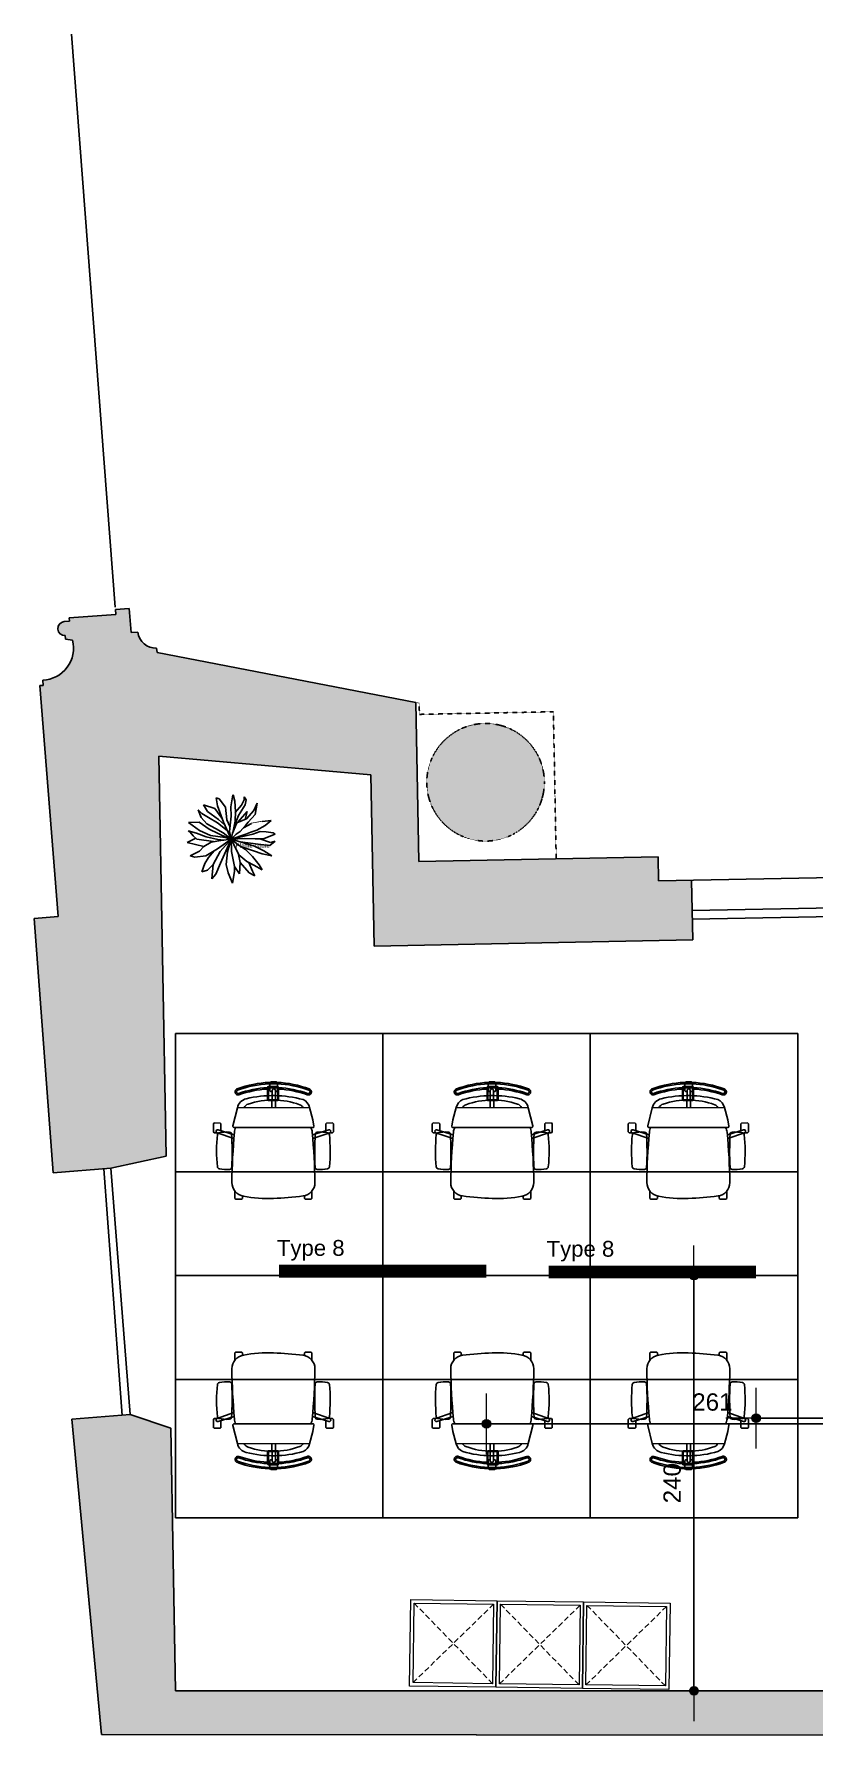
# Model space of a CAD drawing. Header units: inches. Extents: x 2159 to 6977, y 624 to 2731.
# Drawn here: x 2464 to 2916, y 624 to 1608 of the extents above; entities that cross this region are included whole.
import ezdxf
from ezdxf.enums import TextEntityAlignment as Align

# ---------------------------------------------------------------- set-up
doc = ezdxf.new("R2010")
doc.units = ezdxf.units.IN
doc.header["$MEASUREMENT"] = 0
doc.set_wipeout_variables(frame=1)
for name, pattern in [('ACAD_ISO02W100', [15, 12, -3]), ('ACAD_ISO03W100', [30, 12, -18]), ('CACHE2', [4.7625, 3.175, -1.5875])]:
    doc.linetypes.add(name, pattern=pattern)
for name, color, linetype in [('DESSIN entresol 1', 7, 'Continuous'), ('M-COTATION LUMINAIRES', 1, 'Continuous'), ('Mur entresol 1', 7, 'Continuous')]:
    doc.layers.add(name, color=color, linetype=linetype)
for name, color, linetype, true_color in [('M-LUMINAIRES', 7, 'Continuous', 0x000024), ('M-MOBILIER BUREAU', 7, 'Continuous', 0x141467), ("M-SYSTEME D'ACCES", 7, 'Continuous', 0xbbff78), ('M-VEGETATION', 7, 'Continuous', 0x50a250), ('MC-VEGETATION', 7, 'Continuous', 0x50a250)]:
    doc.layers.add(name, color=color, linetype=linetype, true_color=true_color)
doc.layers.add('M-MOBILIER AUTRE', color=7, linetype='Continuous', lineweight=0, true_color=0x214aff)
doc.styles.add('ARIAL', font='arial.ttf')
doc.styles.add('MC_2013_Libre_15', font='', dxfattribs={"height": 15})
doc.styles.add('MC_Libre_09', font='', dxfattribs={"height": 9})
doc.styles.get("Standard").update_dxf_attribs({"font": 'arial.ttf'})
doc.styles.get('MC_2013_Libre_15').set_extended_font_data('Gotham Book')
doc.styles.get('MC_Libre_09').set_extended_font_data('Gotham Book')
doc.dimstyles.new('MC_1-50', dxfattribs={"dimscale": 50, "dimtxt": 0.2, "dimasz": 0.02, "dimexe": 0, "dimexo": 0, "dimgap": 0.15, "dimtad": 1, "dimdec": 0, "dimzin": 0, "dimdsep": 46, "dimtxsty": 'ARIAL', "dimblk": 'MC_LIGNE_ACCROCHE DE COTE', "dimblk1": 'MC_LIGNE_ACCROCHE DE COTE', "dimblk2": 'MC_LIGNE_ACCROCHE DE COTE', "dimcen": -3, "dimdle": 1.25, "dimse1": 1, "dimse2": 1, "dimclrd": 256, "dimclre": 7, "dimclrt": 256, "dimadec": 0, "dimazin": 0, "dimtfac": 0.75, "dimtdec": 0, "dimtix": 1, "dimtmove": 2, "dimatfit": 2, "dimldrblk": 'DOT', "dimfxl": 1, "dimtvp": 1.5, "dimtolj": 1, "dimtzin": 0, "dimlwd": -1, "dimarcsym": 0})

# ---------------------------------------------------------------- blocks, each defined once
blk = doc.blocks.new('Bureau 120x60cm')
at = {"color": 7, "linetype": 'ACAD_ISO02W100', "true_color": 0xf3f3f3}
for p, q in [((-15.3435, 27.3143, 0.4745), (-16.1435, 27.3143, 0.4745)), ((-16.1435, 27.3143, 0.4745), (-16.1435, 26.1143, 0.4745)), ((-16.1435, 26.1143, 0.4745), (-15.3435, 26.1143, 0.4745))]:
    blk.add_line(p, q, dxfattribs=at)
at = {"color": 0}
for p, q in [((-15.3435, 26.1143, 0.4745), (-15.3435, 27.3143, 0.4745)), ((-15.3435, 27.3143, 0.4745), (-14.7435, 27.3143, 0.4745)), ((-14.7435, 27.3143, 0.4745), (-14.7435, 26.1143, 0.4745)), ((-14.7435, 26.1143, 0.4745), (-15.3435, 26.1143, 0.4745))]:
    blk.add_line(p, q, dxfattribs=at)
for p, q in [((-15.8285, 26.7813, 0.0562), (-15.8324, 26.7813, 0.0562)), ((-15.7609, 26.7813, 0.0562), (-15.8285, 26.7813, 0.0562)), ((-15.8374, 26.7763, 0.0562), (-15.8295, 26.7763, 0.0562)), ((-15.8374, 26.7223, 0.0562), (-15.8374, 26.7763, 0.0562)), ((-15.8295, 26.7223, 0.0562), (-15.8374, 26.7223, 0.0562)), ((-15.8324, 26.7173, 0.0562), (-15.8285, 26.7173, 0.0562)), ((-15.8295, 26.7223, 0.0562), (-15.8295, 26.7763, 0.0562)), ((-15.8295, 26.7763, 0.0562), (-15.7599, 26.7763, 0.0562)), ((-15.7599, 26.7223, 0.0562), (-15.8295, 26.7223, 0.0562)), ((-15.8285, 26.7173, 0.0562), (-15.7609, 26.7173, 0.0562)), ((-15.7147, 26.7347, 0.0562), (-15.8143, 26.7359, 0.0562)), ((-15.7147, 26.7563, 0.0562), (-15.8137, 26.7544, 0.0562)), ((-15.7599, 26.7763, 0.0562), (-15.7599, 26.7223, 0.0562)), ((-15.7599, 26.7763, 0.0562), (-15.7559, 26.7763, 0.0562)), ((-15.7559, 26.7223, 0.0562), (-15.7599, 26.7223, 0.0562)), ((-15.7559, 26.7223, 0.0562), (-15.7559, 26.7763, 0.0562))]:
    blk.add_line(p, q)
at = {"extrusion": (-3.0876e-09, -2.36034e-09, 1), "elevation": 0.0562}
for points in [[(-15.5821, 27.0512), (-15.6215, 27.0512), (-15.6259, 27.0548), (-15.6262, 27.0897), (-15.6215, 27.0945), (-15.5748, 27.0945), (-15.57, 27.0897), (-15.57, 27.0751)], [(-15.2327, 26.9695), (-15.1901, 26.9695), (-15.1853, 26.9648), (-15.1853, 26.931), (-15.1901, 26.9262), (-15.2044, 26.9262)], [(-15.8076, 26.7357), (-15.8076, 26.7286), (-15.8124, 26.7238), (-15.859, 26.7238), (-15.8638, 26.7286), (-15.8638, 26.7624), (-15.859, 26.7671), (-15.8124, 26.7671), (-15.8076, 26.7624), (-15.8076, 26.7546)], [(-15.2319, 26.5249), (-15.1901, 26.5249), (-15.1853, 26.5296), (-15.1853, 26.5634), (-15.1901, 26.5682), (-15.2052, 26.5682)], [(-15.5821, 26.4432), (-15.6215, 26.4432), (-15.6259, 26.4396), (-15.6262, 26.4047), (-15.6215, 26.3998), (-15.5748, 26.3998), (-15.57, 26.4047), (-15.57, 26.4193)]]:
    blk.add_lwpolyline(points, dxfattribs=at)
for points in [[(-15.5582, 26.9737), (-15.5868, 27.067, -0.982332), (-15.5689, 27.0729), (-15.5356, 26.9757)], [(-15.6008, 26.5315, 0.086951), (-15.5723, 26.5224, 0.020643), (-15.2819, 26.5073, 0.381486), (-15.2039, 26.5754, 0.021381), (-15.1899, 26.7474, 0.05708), (-15.203, 26.9204, 0.351969), (-15.2819, 26.9875, 0.020732), (-15.5723, 26.9724, 0.070243), (-15.6007, 26.9657, 5.382448)], [(-15.7151, 26.5383, -0.248671), (-15.7609, 26.576, -0.127853), (-15.766, 26.9044, -0.282333), (-15.7143, 26.9558, -0.116263)], [(-15.7143, 26.9182, 0.184533), (-15.7356, 26.8923, 0.168144), (-15.7318, 26.5946, 0.20387), (-15.7151, 26.5766, 1.542689)], [(-15.5582, 26.5211), (-15.5868, 26.4274, 0.982332), (-15.5689, 26.4215), (-15.5356, 26.5192)]]:
    blk.add_lwpolyline(points, format="xyb", dxfattribs=at)
for points in [[(-15.5688, 27.0635, 0.081724), (-15.5739, 27.0013, 0.298406), (-15.5645, 26.9893, 0.027254), (-15.3699, 26.9884, 0.392104), (-15.3575, 27.001, 0.077754), (-15.3612, 27.06, 0.283785), (-15.3723, 27.0715, 0.04999), (-15.5596, 27.071, 0.300524)], [(-15.6439, 26.5195), (-15.7151, 26.5383), (-15.7143, 26.9558), (-15.6089, 26.9816, -0.415503), (-15.6007, 26.9766), (-15.6008, 26.5168, -0.637011), (-15.6084, 26.5133)], [(-15.5688, 26.4311, -0.081724), (-15.5739, 26.4932, -0.298406), (-15.5645, 26.5052, -0.027254), (-15.3699, 26.5061, -0.392104), (-15.3575, 26.4935, -0.077754), (-15.3612, 26.4346, -0.283785), (-15.3723, 26.4231, -0.04999), (-15.5596, 26.4235, -0.300524)]]:
    blk.add_lwpolyline(points, format="xyb", close=True, dxfattribs=at)
for centre, radius, start, end in [((-15.8324, 26.7763, 0.0562), 0.005, 90, 180), ((-15.7609, 26.7763, 0.0562), 0.005, 0, 90), ((-15.8324, 26.7223, 0.0562), 0.005, 180, 270), ((-15.8142, 26.7451, 0.0562), 0.00929, 86.88434, 269.02485), ((-15.7609, 26.7223, 0.0562), 0.005, 270, 0)]:
    blk.add_arc(centre, radius, start, end)
at = {"extrusion": (-3.0876e-09, -2.36034e-09, 1)}
for centre, major_axis, ratio, start_param, end_param in [((-15.806, 26.9509, 0.0562), (0, 0.00992), 0.993908, 4.482777, 6.283185), ((-15.7609, 26.7763, 0.0562), (0, -0.005), 0.192955, 1.570796, 3.141593), ((-15.7609, 26.7223, 0.0562), (0, -0.005), 0.192955, 0, 1.570796), ((-15.8056, 26.545, 0.0562), (0, -0.00991), 0.993908, 0, 1.916946)]:
    blk.add_ellipse(centre, major_axis=major_axis, ratio=ratio, start_param=start_param, end_param=end_param, dxfattribs=at)
for points, knots in [([(-15.8227, 26.5401, 0.0562), (-15.8451, 26.599, 0.0562), (-15.8581, 26.6624, 0.0562), (-15.863, 26.7873, 0.0562), (-15.8555, 26.8503, 0.0562), (-15.8339, 26.9259, 0.0562), (-15.8286, 26.9417, 0.0562), (-15.8227, 26.9573, 0.0562)], [0, 0, 0, 0, 0.1891905, 0.1891905, 0.3749651, 0.3749651, 0.4250547, 0.4250547, 0.4250547, 0.4250547]), ([(-15.8152, 26.9545, 0.0562), (-15.8373, 26.8964, 0.0562), (-15.8501, 26.8339, 0.0562), (-15.855, 26.7107, 0.0562), (-15.8476, 26.6485, 0.0562), (-15.8263, 26.5739, 0.0562), (-15.821, 26.5581, 0.0562), (-15.8151, 26.5426, 0.0562)], [0, 0, 0, 0, 0.186586, 0.186586, 0.3697995, 0.3697995, 0.4196416, 0.4196416, 0.4196416, 0.4196416]), ([(-15.8227, 26.9573, 0.0562), (-15.822, 26.9592, 0.0562), (-15.821, 26.9609, 0.0562), (-15.8185, 26.9638, 0.0562), (-15.8171, 26.9651, 0.0562), (-15.8139, 26.9671, 0.0562), (-15.8121, 26.9679, 0.0562), (-15.8084, 26.9688, 0.0562), (-15.8064, 26.969, 0.0562), (-15.8027, 26.9686, 0.0562), (-15.8008, 26.9682, 0.0562), (-15.7973, 26.9667, 0.0562), (-15.7957, 26.9657, 0.0562), (-15.7928, 26.9632, 0.0562), (-15.7916, 26.9617, 0.0562), (-15.7897, 26.9584, 0.0562), (-15.789, 26.9566, 0.0562), (-15.7882, 26.9528, 0.0562), (-15.7881, 26.9509, 0.0562), (-15.7884, 26.9481, 0.0562), (-15.7885, 26.9472, 0.0562), (-15.7888, 26.9463, 0.0562)], [0, 0, 0, 0, 0.00581834, 0.00581834, 0.0115265, 0.0115265, 0.01723291, 0.01723291, 0.02293404, 0.02293404, 0.02863253, 0.02863253, 0.03433199, 0.03433199, 0.0400356, 0.0400356, 0.04574483, 0.04574483, 0.05145892, 0.05145892, 0.05415272, 0.05415272, 0.05415272, 0.05415272]), ([(-15.8152, 26.9545, 0.0562), (-15.8152, 26.9545, 0.0562), (-15.8153, 26.9546, 0.0562), (-15.8156, 26.9547, 0.0562), (-15.8158, 26.9548, 0.0562), (-15.8165, 26.9551, 0.0562), (-15.8169, 26.9553, 0.0562), (-15.8178, 26.9556, 0.0562), (-15.8182, 26.9558, 0.0562), (-15.8192, 26.9562, 0.0562), (-15.8197, 26.9564, 0.0562), (-15.8206, 26.9567, 0.0562), (-15.821, 26.9569, 0.0562), (-15.8218, 26.9571, 0.0562), (-15.8221, 26.9572, 0.0562), (-15.8225, 26.9573, 0.0562), (-15.8226, 26.9574, 0.0562), (-15.8227, 26.9573, 0.0562), (-15.8227, 26.9573, 0.0562), (-15.8227, 26.9573, 0.0562)], [25.279064, 25.279064, 25.279064, 25.279064, 26.768348, 26.768348, 28.325859, 28.325859, 29.883994, 29.883994, 31.441792, 31.441792, 32.999677, 32.999677, 34.558406, 34.558406, 36.117352, 36.117352, 37.67499, 37.67499, 37.885463, 37.885463, 37.885463, 37.885463]), ([(-15.7964, 26.9487, 0.0562), (-15.7962, 26.9497, 0.0562), (-15.7961, 26.9508, 0.0562), (-15.7963, 26.9529, 0.0562), (-15.7966, 26.954, 0.0562), (-15.7974, 26.9559, 0.0562), (-15.798, 26.9568, 0.0562), (-15.7994, 26.9584, 0.0562), (-15.8002, 26.959, 0.0562), (-15.802, 26.9601, 0.0562), (-15.803, 26.9605, 0.0562), (-15.8047, 26.9608, 0.0562), (-15.8053, 26.9609, 0.0562), (-15.8071, 26.9609, 0.0562), (-15.8081, 26.9607, 0.0562), (-15.8101, 26.96, 0.0562), (-15.8111, 26.9595, 0.0562), (-15.8128, 26.9582, 0.0562), (-15.8135, 26.9574, 0.0562), (-15.8145, 26.9559, 0.0562), (-15.8149, 26.9552, 0.0562), (-15.8152, 26.9545, 0.0562)], [0, 0, 0, 0, 0.00321285, 0.00321285, 0.00636128, 0.00636128, 0.0095137, 0.0095137, 0.01267321, 0.01267321, 0.01584275, 0.01584275, 0.01782239, 0.01782239, 0.0210395, 0.0210395, 0.02422009, 0.02422009, 0.02739541, 0.02739541, 0.02974606, 0.02974606, 0.02974606, 0.02974606]), ([(-15.7964, 26.9487, 0.0562), (-15.7964, 26.9487, 0.0562), (-15.7963, 26.9487, 0.0562), (-15.7962, 26.9486, 0.0562), (-15.7961, 26.9486, 0.0562), (-15.7959, 26.9486, 0.0562), (-15.7957, 26.9485, 0.0562), (-15.7953, 26.9484, 0.0562), (-15.7946, 26.9482, 0.0562), (-15.7941, 26.9481, 0.0562), (-15.7932, 26.9478, 0.0562), (-15.7927, 26.9477, 0.0562), (-15.7922, 26.9475, 0.0562), (-15.7922, 26.9475, 0.0562), (-15.7921, 26.9475, 0.0562)], [23.620506, 23.620506, 23.620506, 23.620506, 24.344107, 24.344107, 25.225285, 25.225285, 25.225285, 26.786112, 26.786112, 28.351302, 28.351302, 29.91779, 29.91779, 29.92515, 29.92515, 29.92515, 29.92515]), ([(-15.7964, 26.9487, 0.0562), (-15.7964, 26.9487, 0.0562), (-15.7964, 26.9487, 0.0562), (-15.7964, 26.9487, 0.0562), (-15.7964, 26.9487, 0.0562), (-15.7964, 26.9487, 0.0562)], [48.4302614, 48.4302614, 48.4302614, 48.4302614, 48.6864191, 48.6864191, 48.8457908, 48.8457908, 48.8457908, 48.8457908]), ([(-15.7921, 26.9475, 0.0562), (-15.7917, 26.9473, 0.0562), (-15.7912, 26.9472, 0.0562), (-15.7903, 26.9469, 0.0562), (-15.7899, 26.9468, 0.0562), (-15.7893, 26.9466, 0.0562), (-15.7891, 26.9465, 0.0562), (-15.7888, 26.9464, 0.0562), (-15.7888, 26.9463, 0.0562), (-15.7888, 26.9463, 0.0562)], [29.92515, 29.92515, 29.92515, 29.92515, 31.483322, 31.483322, 33.047716, 33.047716, 34.610721, 34.610721, 35.815195, 35.815195, 35.815195, 35.815195]), ([(-15.8285, 26.7813, 0.0562), (-15.8285, 26.7813, 0.0562), (-15.8285, 26.7813, 0.0562), (-15.8285, 26.7813, 0.0562), (-15.8285, 26.7813, 0.0562), (-15.8294, 26.7752, 0.0562)], [-0.01031285, -0.01031285, -0.01031285, -0.01031285, 0, 0, 0.01031285, 0.01031285, 0.01031285, 0.01031285]), ([(-15.8295, 26.7223, 0.0562), (-15.8295, 26.7217, 0.0562), (-15.8294, 26.721, 0.0562), (-15.8293, 26.7198, 0.0562), (-15.8293, 26.7193, 0.0562), (-15.8291, 26.7183, 0.0562), (-15.829, 26.718, 0.0562), (-15.8288, 26.7176, 0.0562), (-15.8288, 26.7175, 0.0562), (-15.8286, 26.7174, 0.0562), (-15.8286, 26.7173, 0.0562), (-15.8285, 26.7173, 0.0562), (-15.8285, 26.7173, 0.0562), (-15.8285, 26.7173, 0.0562)], [7.866681, 7.866681, 7.866681, 7.866681, 9.819099, 9.819099, 11.771895, 11.771895, 13.725549, 13.725549, 14.729493, 14.729493, 15.733363, 15.733363, 15.743676, 15.743676, 15.743676, 15.743676]), ([(-15.7888, 26.5511, 0.0562), (-15.7882, 26.5493, 0.0562), (-15.7878, 26.5473, 0.0562), (-15.7877, 26.5435, 0.0562), (-15.788, 26.5415, 0.0562), (-15.7891, 26.5379, 0.0562), (-15.79, 26.5362, 0.0562), (-15.7922, 26.5331, 0.0562), (-15.7936, 26.5317, 0.0562), (-15.7966, 26.5294, 0.0562), (-15.7984, 26.5285, 0.0562), (-15.802, 26.5274, 0.0562), (-15.8039, 26.5271, 0.0562), (-15.8077, 26.5271, 0.0562), (-15.8096, 26.5275, 0.0562), (-15.8132, 26.5287, 0.0562), (-15.8149, 26.5296, 0.0562), (-15.8179, 26.5319, 0.0562), (-15.8192, 26.5333, 0.0562), (-15.8214, 26.5365, 0.0562), (-15.8222, 26.5382, 0.0562), (-15.8227, 26.5401, 0.0562)], [0, 0, 0, 0, 0.00581525, 0.00581525, 0.01152328, 0.01152328, 0.01723549, 0.01723549, 0.02294442, 0.02294442, 0.02864804, 0.02864804, 0.03434624, 0.03434624, 0.04004111, 0.04004111, 0.04573612, 0.04573612, 0.0514347, 0.0514347, 0.05717597, 0.05717597, 0.05717597, 0.05717597]), ([(-15.8185, 26.5413, 0.0562), (-15.8186, 26.5413, 0.0562), (-15.8187, 26.5413, 0.0562), (-15.8192, 26.5411, 0.0562), (-15.8197, 26.5409, 0.0562), (-15.8207, 26.5406, 0.0562), (-15.8211, 26.5405, 0.0562), (-15.8218, 26.5403, 0.0562), (-15.8221, 26.5402, 0.0562), (-15.8226, 26.5401, 0.0562), (-15.8227, 26.5401, 0.0562), (-15.8227, 26.5401, 0.0562), (-15.8227, 26.5401, 0.0562), (-15.8227, 26.5401, 0.0562)], [31.187374, 31.187374, 31.187374, 31.187374, 31.462551, 31.462551, 33.025693, 33.025693, 34.593569, 34.593569, 36.159542, 36.159542, 37.722617, 37.722617, 37.907499, 37.907499, 37.907499, 37.907499]), ([(-15.8151, 26.5426, 0.0562), (-15.8151, 26.5426, 0.0562), (-15.8152, 26.5425, 0.0562), (-15.8155, 26.5424, 0.0562), (-15.8158, 26.5423, 0.0562), (-15.8165, 26.542, 0.0562), (-15.8169, 26.5419, 0.0562), (-15.8177, 26.5416, 0.0562), (-15.8181, 26.5415, 0.0562), (-15.8185, 26.5413, 0.0562)], [25.293642, 25.293642, 25.293642, 25.293642, 26.780141, 26.780141, 28.337832, 28.337832, 29.897859, 29.897859, 31.187374, 31.187374, 31.187374, 31.187374]), ([(-15.8151, 26.5426, 0.0562), (-15.8148, 26.5415, 0.0562), (-15.8144, 26.5405, 0.0562), (-15.8133, 26.5388, 0.0562), (-15.8126, 26.538, 0.0562), (-15.8109, 26.5366, 0.0562), (-15.81, 26.5361, 0.0562), (-15.808, 26.5354, 0.0562), (-15.807, 26.5352, 0.0562), (-15.8058, 26.5351, 0.0562), (-15.8057, 26.5351, 0.0562), (-15.8052, 26.5351, 0.0562), (-15.8049, 26.5351, 0.0562), (-15.8034, 26.5353, 0.0562), (-15.8024, 26.5356, 0.0562), (-15.8005, 26.5365, 0.0562), (-15.7996, 26.5371, 0.0562), (-15.7981, 26.5386, 0.0562), (-15.7974, 26.5394, 0.0562), (-15.7964, 26.5413, 0.0562), (-15.7961, 26.5423, 0.0562), (-15.7957, 26.5444, 0.0562), (-15.7957, 26.5454, 0.0562), (-15.796, 26.5471, 0.0562), (-15.7961, 26.5478, 0.0562), (-15.7964, 26.5484, 0.0562)], [0, 0, 0, 0, 0.00321068, 0.00321068, 0.00636009, 0.00636009, 0.00952099, 0.00952099, 0.01269186, 0.01269186, 0.01305819, 0.01305819, 0.01415867, 0.01415867, 0.01738754, 0.01738754, 0.02056235, 0.02056235, 0.02373073, 0.02373073, 0.02688881, 0.02688881, 0.03003872, 0.03003872, 0.03201466, 0.03201466, 0.03201466, 0.03201466]), ([(-15.7963, 26.5484, 0.0562), (-15.7963, 26.5484, 0.0562), (-15.7963, 26.5484, 0.0562), (-15.7963, 26.5484, 0.0562), (-15.7962, 26.5484, 0.0562), (-15.796, 26.5485, 0.0562), (-15.7955, 26.5486, 0.0562), (-15.7951, 26.5487, 0.0562), (-15.7943, 26.549, 0.0562), (-15.7938, 26.5491, 0.0562), (-15.7931, 26.5494, 0.0562), (-15.7929, 26.5495, 0.0562), (-15.7924, 26.5497, 0.0562), (-15.7921, 26.5497, 0.0562), (-15.7917, 26.5499, 0.0562), (-15.7914, 26.55, 0.0562), (-15.7907, 26.5503, 0.0562), (-15.7903, 26.5504, 0.0562), (-15.7896, 26.5507, 0.0562), (-15.7894, 26.5508, 0.0562), (-15.789, 26.551, 0.0562), (-15.7888, 26.5511, 0.0562), (-15.7888, 26.5511, 0.0562), (-15.7888, 26.5511, 0.0562), (-15.7888, 26.5511, 0.0562)], [24.890686, 24.890686, 24.890686, 24.890686, 25.198952, 25.198952, 25.198952, 26.764845, 26.764845, 28.33181, 28.33181, 29.899659, 29.899659, 30.698164, 30.698164, 31.448954, 31.448954, 32.250169, 32.250169, 33.784465, 33.784465, 35.31521, 35.31521, 36.840811, 36.840811, 37.073575, 37.073575, 37.073575, 37.073575])]:
    blk.add_open_spline(points, degree=3, knots=knots)
for points in [[(-15.8304, 26.7813, 0.0562), (-15.8271, 26.8382, 0.0562), (-15.8156, 26.8951, 0.0562), (-15.7964, 26.9487, 0.0562)], [(-15.7888, 26.9463, 0.0562), (-15.8077, 26.8936, 0.0562), (-15.8191, 26.8374, 0.0562), (-15.8224, 26.7813, 0.0562)], [(-15.8304, 26.7173, 0.0562), (-15.8271, 26.6605, 0.0562), (-15.8156, 26.6035, 0.0562), (-15.7964, 26.55, 0.0562)], [(-15.8225, 26.7173, 0.0562), (-15.8193, 26.6608, 0.0562), (-15.8079, 26.6043, 0.0562), (-15.7888, 26.5511, 0.0562)], [(-15.7964, 26.5484, 0.0562), (-15.7964, 26.5484, 0.0562), (-15.7963, 26.5484, 0.0562), (-15.7963, 26.5484, 0.0562)]]:
    blk.add_open_spline(points, degree=3)
blk = doc.blocks.new('Casiers 3pc')
at = {"elevation": 0}
for points in [[(1402.12, 12831.83), (1402.14, 12781.83), (1352.14, 12781.81), (1352.12, 12831.81)], [(1400.12, 12829.83), (1400.14, 12783.83), (1354.14, 12783.81), (1354.12, 12829.81)], [(1452.12, 12831.86), (1452.14, 12781.86), (1402.14, 12781.83), (1402.12, 12831.83)], [(1450.12, 12829.85), (1450.14, 12783.85), (1404.14, 12783.83), (1404.12, 12829.83)], [(1502.12, 12831.88), (1502.14, 12781.88), (1452.14, 12781.86), (1452.12, 12831.86)], [(1500.12, 12829.88), (1500.14, 12783.88), (1454.14, 12783.86), (1454.12, 12829.86)]]:
    blk.add_lwpolyline(points, close=True, dxfattribs=at)
at = {"color": 253, "linetype": 'CACHE2', "elevation": 0}
for points in [[(1354.12, 12829.81), (1400.14, 12783.83)], [(1400.12, 12829.83), (1354.14, 12783.81)], [(1404.12, 12829.83), (1450.14, 12783.85)], [(1450.12, 12829.85), (1404.14, 12783.83)], [(1454.12, 12829.86), (1500.14, 12783.88)], [(1500.12, 12829.88), (1454.14, 12783.86)]]:
    blk.add_lwpolyline(points, dxfattribs=at)
blk = doc.blocks.new('PLANTE B')
at = {"layer": 'M-VEGETATION', "linetype": 'Continuous'}
blk.add_line((92888.6, 16581.3), (92900.5, 16583.4), dxfattribs=at)
blk.add_wipeout([(92815.8, 16572.9), (92825.3, 16570.2), (92836.5, 16565.9), (92849.8, 16563), (92856.6, 16562.2), (92865.1, 16563.5), (92860.5, 16564.7), (92858.3, 16565.2), (92841.4, 16567.5), (92828.8, 16573.4), (92816.1, 16582.5), (92828.4, 16582.7), (92840, 16574.8), (92860.5, 16564.7), (92865.1, 16563.5), (92856, 16570.7), (92837.1, 16580.9), (92830.7, 16588.1), (92827.2, 16596.9), (92831.5, 16592.9), (92849.4, 16581.9), (92860.5, 16573.3), (92857.5, 16579.9), (92850.7, 16585.9), (92838.1, 16595.2), (92833.4, 16602.7), (92846.6, 16598.3), (92854.6, 16587.3), (92849.6, 16601.5), (92847.8, 16610.8), (92851.3, 16609.4), (92858.5, 16599.8), (92860, 16585.4), (92863.9, 16576.9), (92865.3, 16589.8), (92864.9, 16600.2), (92866.7, 16611.7), (92867.6, 16614.2), (92869.2, 16606.9), (92870, 16595), (92869.9, 16594), (92876.8, 16602.3), (92880.1, 16608.3), (92879.9, 16611.9), (92882.2, 16608.3), (92881, 16602.7), (92873.6, 16590.6), (92868.6, 16578.6), (92867.4, 16572.6), (92871.5, 16582.1), (92872.9, 16582.7), (92883.4, 16595.2), (92881.1, 16586.1), (92882.6, 16586.7), (92891.1, 16596.3), (92895, 16604.6), (92892.7, 16591.7), (92884.7, 16582.9), (92881.6, 16579), (92879.1, 16576.2), (92888.6, 16581.3), (92900.5, 16583.4), (92911, 16584.6), (92904, 16579), (92894.4, 16573.6), (92887.8, 16571.3), (92882, 16569.2), (92865.1, 16563.5), (92889.8, 16569), (92898.3, 16572.1), (92905.1, 16571.7), (92913.1, 16570.4), (92915.6, 16569.2), (92902, 16563.6), (92897.9, 16563.7), (92910.2, 16559.4), (92915.6, 16560.9), (92909.6, 16555.9), (92875.3, 16560.4), (92891.9, 16555.5), (92902.6, 16550), (92911.7, 16544.4), (92900.7, 16546.5), (92890.9, 16549.8), (92875.9, 16555), (92881.4, 16551.5), (92889.6, 16543.4), (92897.4, 16533.8), (92900.8, 16528.4), (92896, 16530.9), (92887.1, 16535.6), (92885.3, 16536.5), (92889.6, 16526.5), (92892.1, 16521.3), (92885.7, 16524.7), (92875.6, 16536.7), (92874.8, 16523.8), (92869, 16532.1), (92869, 16526.3), (92866.5, 16512.8), (92861.8, 16524.9), (92859.5, 16534.4), (92860.8, 16548.8), (92865.1, 16563.5), (92859.1, 16549.6), (92853.1, 16535.7), (92847.4, 16523.4), (92843.1, 16517.8), (92844.7, 16534.4), (92838.1, 16527.8), (92831.7, 16525.9), (92834.8, 16535.3), (92839.1, 16542.3), (92845.6, 16549.8), (92836.3, 16544.2), (92823.7, 16542.8), (92818.3, 16544.4), (92828.8, 16549.6), (92834, 16555), (92814.8, 16559.6), (92824.6, 16564.5), (92821.6, 16567.1), (92818.3, 16571.5)]).dxf.layer = 'M-VEGETATION'
for p, q in [((92827.2, 16596.9), (92830.7, 16588.1)), ((92831.5, 16592.9), (92827.2, 16596.9)), ((92833.4, 16602.7), (92838.1, 16595.2)), ((92846.6, 16598.3), (92833.4, 16602.7)), ((92854.6, 16587.3), (92846.6, 16598.3)), ((92847.8, 16610.8), (92849.6, 16601.5)), ((92851.3, 16609.4), (92847.8, 16610.8)), ((92849.6, 16601.5), (92856.2, 16582.7)), ((92858.5, 16599.8), (92851.3, 16609.4)), ((92860, 16585.4), (92858.5, 16599.8)), ((92864.9, 16600.2), (92866.7, 16611.7)), ((92865.3, 16589.8), (92864.9, 16600.2)), ((92866.7, 16611.7), (92867.6, 16614.2)), ((92867.6, 16614.2), (92869.2, 16606.9)), ((92869.2, 16606.9), (92870, 16595)), ((92869.9, 16594), (92876.8, 16602.3)), ((92881, 16602.7), (92873.6, 16590.6)), ((92876.8, 16602.3), (92880.1, 16608.3)), ((92879.9, 16611.9), (92882.2, 16608.3)), ((92880.1, 16608.3), (92879.9, 16611.9)), ((92882.2, 16608.3), (92881, 16602.7)), ((92882.6, 16586.7), (92891.1, 16596.3)), ((92891.1, 16596.3), (92895, 16604.6)), ((92895, 16604.6), (92892.7, 16591.7)), ((92816.1, 16582.5), (92828.4, 16582.7)), ((92828.8, 16573.4), (92816.1, 16582.5)), ((92828.4, 16582.7), (92840, 16574.8)), ((92830.7, 16588.1), (92837.1, 16580.9)), ((92839.1, 16588.1), (92831.5, 16592.9)), ((92837.1, 16580.9), (92847.2, 16575.4)), ((92838.1, 16595.2), (92850.7, 16585.9)), ((92849.4, 16581.9), (92839.1, 16588.1)), ((92860.5, 16573.3), (92849.4, 16581.9)), ((92850.7, 16585.9), (92857.5, 16579.9)), ((92856.2, 16582.7), (92865.1, 16563.5)), ((92863.9, 16576.9), (92860, 16585.4)), ((92863.4, 16572.1), (92865.3, 16589.8)), ((92866.5, 16570.2), (92871.5, 16582.1)), ((92869.6, 16583.8), (92867.4, 16572.6)), ((92873.6, 16590.6), (92868.5, 16578.4)), ((92870, 16595), (92869.6, 16583.8)), ((92871.5, 16582.1), (92882.6, 16586.7)), ((92872.9, 16582.7), (92883.4, 16595.2)), ((92881.6, 16579), (92875.6, 16572.3)), ((92879.1, 16576.2), (92888.6, 16581.3)), ((92883.4, 16595.2), (92881, 16585.9)), ((92884.7, 16582.9), (92881.6, 16579)), ((92892.7, 16591.7), (92884.7, 16582.9)), ((92904, 16579), (92894.4, 16573.6)), ((92900.5, 16583.4), (92911, 16584.6)), ((92911, 16584.6), (92904, 16579)), ((92824.6, 16564.5), (92814.8, 16559.6)), ((92814.8, 16559.6), (92834, 16555)), ((92815.8, 16572.9), (92825.3, 16570.2)), ((92821.6, 16567.1), (92818.3, 16571.5)), ((92825.9, 16563.4), (92821.6, 16567.1)), ((92825.3, 16570.2), (92836.5, 16565.9)), ((92844.9, 16560.7), (92825.9, 16563.4)), ((92841.4, 16567.5), (92828.8, 16573.4)), ((92842.4, 16560), (92834, 16555)), ((92836.5, 16565.9), (92849.8, 16563)), ((92840, 16574.8), (92860.5, 16564.7)), ((92858.3, 16565.2), (92841.4, 16567.5)), ((92853.4, 16561.7), (92842.4, 16560)), ((92847.2, 16575.4), (92856, 16570.7)), ((92849.4, 16552.1), (92865.1, 16563.5)), ((92849.8, 16563), (92856.6, 16562.2)), ((92865.1, 16563.5), (92852.5, 16549.2)), ((92853.1, 16535.7), (92865.1, 16563.5)), ((92865.1, 16563.5), (92853.4, 16561.7)), ((92856, 16570.7), (92865.1, 16563.5)), ((92865.1, 16563.5), (92858.3, 16565.2)), ((92865.1, 16563.5), (92860.8, 16548.8)), ((92865.1, 16563.5), (92863.4, 16572.1)), ((92865.1, 16563.5), (92866.5, 16570.2)), ((92882, 16569.2), (92865.1, 16563.5)), ((92865.1, 16563.5), (92889.8, 16569)), ((92870.7, 16569), (92865.1, 16563.5)), ((92880.4, 16564), (92865.1, 16563.5)), ((92891.9, 16555.5), (92865.1, 16563.5)), ((92873.3, 16556.7), (92865.1, 16563.5)), ((92865.1, 16563.5), (92873.8, 16545.5)), ((92865.7, 16549.2), (92865.1, 16563.5)), ((92875.6, 16572.3), (92870.7, 16569)), ((92899.1, 16557.3), (92875.3, 16560.4)), ((92892.5, 16563.8), (92880.4, 16564)), ((92887.8, 16571.3), (92882, 16569.2)), ((92894.4, 16573.6), (92887.8, 16571.3)), ((92889.8, 16569), (92898.3, 16572.1)), ((92902, 16563.6), (92892.5, 16563.8)), ((92897.9, 16563.7), (92910.2, 16559.4)), ((92898.3, 16572.1), (92905.1, 16571.7)), ((92909.6, 16555.9), (92899.1, 16557.3)), ((92910.4, 16567), (92902, 16563.6)), ((92905.1, 16571.7), (92913.1, 16570.4)), ((92915.6, 16560.9), (92909.6, 16555.9)), ((92910.2, 16559.4), (92915.6, 16560.9)), ((92915.6, 16569.2), (92910.4, 16567)), ((92913.1, 16570.4), (92915.6, 16569.2)), ((92828.8, 16549.6), (92818.3, 16544.4)), ((92818.3, 16544.4), (92823.7, 16542.8)), ((92823.7, 16542.8), (92836.3, 16544.2)), ((92834, 16555), (92828.8, 16549.6)), ((92839.1, 16542.3), (92834.8, 16535.3)), ((92836.3, 16544.2), (92849.4, 16552.1)), ((92845.6, 16549.8), (92839.1, 16542.3)), ((92852.5, 16549.2), (92844.7, 16534.4)), ((92860.8, 16548.8), (92859.5, 16534.4)), ((92869, 16532.1), (92865.7, 16549.2)), ((92881.4, 16551.5), (92873.3, 16556.7)), ((92875.6, 16536.7), (92873.5, 16545.9)), ((92873.8, 16545.5), (92883, 16537.8)), ((92875.9, 16555), (92890.9, 16549.8)), ((92889.6, 16543.4), (92881.4, 16551.5)), ((92883, 16537.8), (92891.1, 16533.4)), ((92897.4, 16533.8), (92889.6, 16543.4)), ((92890.9, 16549.8), (92900.7, 16546.5)), ((92902.6, 16550), (92891.9, 16555.5)), ((92900.7, 16546.5), (92911.7, 16544.4)), ((92911.7, 16544.4), (92902.6, 16550)), ((92834.8, 16535.3), (92831.7, 16525.9)), ((92831.7, 16525.9), (92838.1, 16527.8)), ((92838.1, 16527.8), (92844.7, 16534.4)), ((92844.7, 16534.4), (92843.1, 16517.8)), ((92843.1, 16517.8), (92847.4, 16523.4)), ((92847.4, 16523.4), (92853.1, 16535.7)), ((92859.5, 16534.4), (92861.8, 16524.9)), ((92861.8, 16524.9), (92866.5, 16512.8)), ((92866.5, 16512.8), (92869, 16526.3)), ((92869, 16532.1), (92874.8, 16523.8)), ((92869, 16526.3), (92869, 16532.1)), ((92874.8, 16523.8), (92875.6, 16536.7)), ((92875.6, 16536.7), (92885.7, 16524.7)), ((92889.6, 16526.5), (92885.3, 16536.5)), ((92885.7, 16524.7), (92892.1, 16521.3)), ((92892.1, 16521.3), (92889.6, 16526.5)), ((92891.1, 16533.4), (92900.8, 16528.4)), ((92900.8, 16528.4), (92897.4, 16533.8))]:
    blk.add_line(p, q, dxfattribs=at)
at = {"layer": 'MC-VEGETATION', "linetype": 'Continuous'}
blk.add_line((92818.3, 16571.5), (92815.8, 16572.9), dxfattribs=at)
at = {"layer": 'M-VEGETATION', "insert": (92870.1, 16558.5), "char_height": 5, "attachment_point": 1}
blk.add_mtext_dynamic_manual_height_columns('\\A1;\\pxql;Plante haute', width=65.05, gutter_width=1, heights=[7.62], dxfattribs=at)
blk = doc.blocks.new('béquille')
h = blk.add_hatch(color=0)
h.dxf.hatch_style = 1
h.paths.add_polyline_path([(-12150.94, 10147.93, 1), (-12110.94, 10147.93, 1)], flags=16)
h.paths.add_polyline_path([(-12395.49, 10064.48), (-12099.01, 10064.48), (-12099.01, 10250.84), (-12395.49, 10250.84)], flags=9)
h = blk.add_hatch(color=0)
h.dxf.hatch_style = 1
edge = h.paths.add_edge_path()
edge.add_arc((-12130.94, 10147.93), 18, 0, 360)
at = {"color": 0}
for radius in [20, 18]:
    blk.add_circle((-12130.94, 10147.93), radius, dxfattribs=at)
blk = doc.blocks.new('Type 8')
at = {"const_width": 8}
blk.add_lwpolyline([(-131, 0), (0, 0)], dxfattribs=at)
at = {"style": 'MC_Libre_09', "flags": 1}
blk.add_attdef('COMPTAGE', text='', height=9.75, dxfattribs=at).set_placement((-90.7, 27.5), align=Align.MIDDLE_CENTER)
at = {"style": 'MC_2013_Libre_15'}
blk.add_attdef('TYPE', text='', height=12, dxfattribs=at).set_placement((-132.3, 14.7), align=Align.MIDDLE_LEFT)
blk = doc.blocks.new('MC_LIGNE_ACCROCHE DE COTE')
at = {"lineweight": 9}
h = blk.add_hatch(color=256, dxfattribs=at)
edge = h.paths.add_edge_path()
edge.add_arc((0, 0), 2.5, 0, 360)
for points in [[(0, 17.5), (0, -17.5)], [(-17.5, 0), (17.5, 0)]]:
    blk.add_lwpolyline(points, dxfattribs=at)
blk.add_circle((0, 0), 2.5, dxfattribs=at)
blk = doc.blocks.new('*D124')
at = {"layer": 'Defpoints', "color": 0, "transparency": 16777216}
for p in [(2846.16, 890.49, 0), (2846.14, 650.46), (2846.14, 650.46)]:
    blk.add_point(p, dxfattribs=at)
at = {"layer": 'M-COTATION LUMINAIRES', "transparency": 16777216}
blk.add_line((2846.14, 889.49), (2846.14, 651.46), dxfattribs=at)
for p, rotation in [((2846.14, 890.49), 90), ((2846.14, 650.46), 270)]:
    blk.add_blockref('MC_LIGNE_ACCROCHE DE COTE', p, dxfattribs=dict(at, rotation=rotation))
at = {"layer": 'M-COTATION LUMINAIRES', "lineweight": 50, "transparency": 16777216, "insert": (2833.54, 770.48), "char_height": 10, "attachment_point": 5, "rotation": 90, "style": 'ARIAL'}
blk.add_mtext('\\A1;240', dxfattribs=at)
blk = doc.blocks.new('_Dot')
at = {"color": 0, "linetype": 'ByBlock', "lineweight": -2}
blk.add_line((-0.5, 0), (-1, 0), dxfattribs=at)
at = {"color": 0, "linetype": 'ByBlock', "const_width": 0.5}
blk.add_lwpolyline([(-0.25, 0, 1), (0.25, 0, 1)], format="xyb", close=True, dxfattribs=at)
blk = doc.blocks.new('*D125')
at = {"layer": 'Defpoints', "color": 0, "transparency": 16777216}
for p in [(2882.09, 892.57, 41.82), (2882.09, 808.1), (2987.39, 805.12)]:
    blk.add_point(p, dxfattribs=at)
at = {"layer": 'M-COTATION LUMINAIRES', "transparency": 16777216}
blk.add_line((2986.39, 808.1), (2883.09, 808.1), dxfattribs=at)
at = {"layer": 'M-COTATION LUMINAIRES', "transparency": 16777216, "rotation": 180}
blk.add_blockref('MC_LIGNE_ACCROCHE DE COTE', (2882.09, 808.1), dxfattribs=at)
at = {"layer": 'M-COTATION LUMINAIRES', "transparency": 16777216}
blk.add_blockref('MC_LIGNE_ACCROCHE DE COTE', (2987.39, 808.1), dxfattribs=at)
at = {"layer": 'M-COTATION LUMINAIRES', "lineweight": 50, "transparency": 16777216, "insert": (2934.74, 820.7), "char_height": 10, "attachment_point": 5, "style": 'ARIAL'}
blk.add_mtext('\\A1;105', dxfattribs=at)
blk = doc.blocks.new('*D126')
at = {"layer": 'Defpoints', "color": 0, "transparency": 16777216}
for p in [(2726.16, 890.49, 0), (2987.39, 808.1), (2726.16, 804.76)]:
    blk.add_point(p, dxfattribs=at)
at = {"layer": 'M-COTATION LUMINAIRES', "transparency": 16777216}
blk.add_line((2986.39, 804.76), (2727.16, 804.76), dxfattribs=at)
at = {"layer": 'M-COTATION LUMINAIRES', "transparency": 16777216, "rotation": 180}
blk.add_blockref('MC_LIGNE_ACCROCHE DE COTE', (2726.16, 804.76), dxfattribs=at)
at = {"layer": 'M-COTATION LUMINAIRES', "transparency": 16777216}
blk.add_blockref('MC_LIGNE_ACCROCHE DE COTE', (2987.39, 804.76), dxfattribs=at)
at = {"layer": 'M-COTATION LUMINAIRES', "lineweight": 50, "transparency": 16777216, "insert": (2856.78, 817.36), "char_height": 10, "attachment_point": 5, "style": 'ARIAL'}
blk.add_mtext('\\A1;261', dxfattribs=at)

msp = doc.modelspace()

# ---------------------------------------------------------------- hatches: boundary and pattern name
at = {"layer": 'Mur entresol 1'}
h = msp.add_hatch(color=256, dxfattribs=at)
h.paths.add_polyline_path([(2685.18, 1221.87), (2535.56, 1250.69), (2535.34, 1253.34, -0.411383), (2524.52, 1262.59), (2520.53, 1262.3), (2519.51, 1276.27), (2511.54, 1275.69), (2511.76, 1272.79), (2484.82, 1270.82), (2484.96, 1268.85), (2481.84, 1268.62, 1), (2482.43, 1260.55), (2482.59, 1258.41), (2486.68, 1257.86, -0.477926), (2469.47, 1234.75), (2469.7, 1231.75), (2467.68, 1231.6), (2478.35, 1098.04), (2464.41, 1096.93), (2475.51, 949.98), (2508.82, 952.59), (2540.75, 959.5), (2536.69, 1190.83), (2659.21, 1179.95), (2661.13, 1080.97), (2845.38, 1084.55), (2844.71, 1119.02), (2825.71, 1118.65), (2825.44, 1132.65), (2686.97, 1129.96)])
h.paths.add_polyline_path([(3130.91, 1138.58), (3130.38, 1138.57), (2963.42, 1135.33), (2963.69, 1121.33), (2944.69, 1120.96), (2945.36, 1086.49), (3088.87, 1089.28), (3088.87, 1083.81), (3098.92, 1083.81), (3131.24, 1084.44), (3131.24, 1094.27), (3131.24, 1100.27)])
h.paths.add_polyline_path([(3517.24, 1129.08), (3498.68, 1128.72), (3498.35, 1145.72), (3335.34, 1142.55), (3336.87, 1100.27), (3336.87, 1094.27), (3336.87, 1081.27), (3369.87, 1081.27), (3369.87, 1084.27), (3379.87, 1084.27), (3379.87, 1083.27), (3389.87, 1083.27), (3389.87, 1084.27), (3517.8, 1084.27), (3517.8, 1100.3)])
h.paths.add_polyline_path([(4220.46, 1142.22), (3969.42, 1142.28), (3967.6, 1269.02), (3919.06, 1268.08), (3919.51, 1244.92), (3772.03, 1242.05), (3773.8, 1151.07), (3636.33, 1148.4), (3636.66, 1131.4), (3617.22, 1131.03), (3617.78, 1102.24), (3617.78, 1084.27), (4164.87, 1084.27), (4164.87, 950.27), (4198.87, 950.27), (4198.86, 947.33), (4220.42, 947.35)])
h.paths.add_polyline_path([(3766.93, 1195.29, 1), (3698.93, 1195.29, 1)], flags=17)
h.paths.add_polyline_path([(3435.46, 1188.85, 1), (3367.46, 1188.85, 1)])
h.paths.add_polyline_path([(3096.52, 1182.26, 1), (3028.52, 1182.26, 1)])
h.paths.add_polyline_path([(2691.59, 1175.72, 1), (2759.59, 1175.72, 1)], flags=17)
h = msp.add_hatch(color=256, dxfattribs=at)
h.paths.add_polyline_path([(3631.87, 833.27), (3706.87, 833.27), (3706.87, 1002.27), (3691.37, 1002.27), (3691.37, 990.27), (3694.87, 990.27), (3694.87, 867.27), (3614.87, 867.27), (3614.87, 990.27), (3618.37, 990.27), (3618.37, 1002.27), (3601.32, 1002.27), (3601.32, 998.27), (3606.32, 998.27), (3606.32, 958.27), (3568.32, 958.27), (3568.32, 998.27), (3571.32, 998.27), (3571.32, 1002.27), (3561.32, 1002.27), (3561.32, 990.19), (3511.67, 990.36), (3511.67, 976.27), (3521.67, 976.27), (3521.67, 939.27), (3538.67, 939.27), (3538.67, 843.27), (3372.67, 843.27), (3372.67, 976.27), (3451.67, 976.27), (3451.67, 988.27), (3389.87, 988.27), (3389.87, 989.27), (3379.87, 989.27), (3379.87, 988.27), (3326.71, 987.24), (3327.25, 959.5), (3337.25, 959.69), (3337.7, 807.54), (3338.15, 651.54), (3018.15, 650.6), (3017.4, 804.14, -0.394884), (3182.94, 956.69), (3237.27, 957.75), (3236.73, 985.49), (3098.92, 982.81), (3098.97, 1003.81), (3088.87, 1003.81), (3088.87, 959.28, 0.271049), (2987.39, 805.12), (2988.16, 650.45), (2546.16, 650.49), (2543.5, 802.29), (2519.97, 810.16), (2486.18, 807.52), (2503.43, 625.26), (4220.71, 623.79), (4220.56, 791.21), (4198.63, 791.19), (4198.63, 788.27), (4164.87, 788.27), (4164.87, 661.27), (3631.87, 661.27)])
h.paths.add_polyline_path([(3576.23, 652.23), (3372.71, 651.64), (3372.71, 831.64), (3576.23, 832.23)], flags=16)
h.paths.add_polyline_path([(3564.23, 662.84), (3384.71, 662.84), (3384.71, 799.84), (3564.23, 799.84)], flags=0)
h.paths.add_polyline_path([(3614.87, 841.27), (3614.87, 859.27), (3694.87, 859.27), (3694.87, 841.27)], flags=16)
h.paths.add_polyline_path([(3605.75, 844.02), (3548.5, 844.02), (3548.5, 940.02), (3605.75, 940.02)], flags=16)
h.paths.add_polyline_path([(3561.32, 946.27), (3529.27, 946.27), (3529.27, 976.27), (3561.41, 976.27), (3561.32, 976.19)], flags=16)
h.paths.add_polyline_path([(3564.23, 799.84), (3384.71, 799.84), (3384.71, 662.84), (3564.23, 662.84)], flags=0)
h.paths.add_polyline_path([(3438.39, 723.19), (3494.87, 721.61), (3499.62, 751.61), (3443.14, 753.19)], flags=8)

# ---------------------------------------------------------------- linework, layer by layer
at = {"layer": 'DESSIN entresol 1'}
for p, q in [((2486.15, 1608.3), (2511.43, 1277.05)), ((2511.76, 1272.79), (2484.82, 1270.82)), ((2484.82, 1270.82), (2484.96, 1268.85)), ((2519.51, 1276.27), (2511.54, 1275.69)), ((2511.54, 1275.69), (2511.76, 1272.79)), ((2520.53, 1262.3), (2519.51, 1276.27)), ((2484.96, 1268.85), (2481.84, 1268.62)), ((2482.43, 1260.55), (2482.59, 1258.41)), ((2524.52, 1262.59), (2520.53, 1262.3)), ((2482.59, 1258.41), (2486.68, 1257.86)), ((2535.56, 1250.69), (2535.34, 1253.34)), ((2685.18, 1221.87), (2535.56, 1250.69)), ((2469.7, 1231.75), (2467.68, 1231.6)), ((2467.68, 1231.6), (2478.35, 1098.04)), ((2469.47, 1234.75), (2469.7, 1231.75)), ((2686.97, 1129.96), (2685.18, 1221.87)), ((2536.69, 1190.83), (2659.21, 1179.95)), ((2536.69, 1190.83), (2540.75, 959.5)), ((2661.13, 1080.97), (2659.21, 1179.95)), ((2825.44, 1132.65), (2686.97, 1129.96)), ((2825.71, 1118.65), (2825.44, 1132.65)), ((2963.69, 1121.33), (2825.71, 1118.65)), ((2845.38, 1084.55), (2844.71, 1119.02)), ((2945.03, 1103.49), (2845.05, 1101.55)), ((2478.35, 1098.04), (2464.41, 1096.93)), ((2464.41, 1096.93), (2475.51, 949.98)), ((2945.13, 1098.49), (2845.15, 1096.55)), ((2845.38, 1084.55), (2661.13, 1080.97)), ((2540.75, 959.5), (2508.82, 952.59)), ((2508.82, 952.59), (2475.51, 949.98)), ((2504.83, 952.28), (2515.36, 809.67)), ((2508.82, 952.59), (2519.97, 810.16)), ((2486.18, 807.52), (2519.97, 810.16)), ((2486.18, 807.52), (2503.43, 625.26)), ((2519.97, 810.16), (2543.5, 802.29)), ((2543.5, 802.29), (2546.16, 650.49)), ((2546.16, 650.49), (2988.16, 650.45)), ((2503.43, 625.26), (4220.66, 623.79))]:
    msp.add_line(p, q, dxfattribs=at)
at = {"layer": 'DESSIN entresol 1', "linetype": 'ACAD_ISO03W100', "ltscale": 0.0025, "flags": 128}
msp.add_lwpolyline([(2685.18, 1221.87), (2687.19, 1221.48), (2687.32, 1214.98), (2764.8, 1216.49), (2766.45, 1131.5)], dxfattribs=at)
at = {"layer": 'DESSIN entresol 1', "linetype": 'ACAD_ISO03W100', "ltscale": 0.0025}
msp.add_circle((2725.59, 1175.72), 34, dxfattribs=at)
at = {"layer": 'DESSIN entresol 1'}
for centre, radius, start, end in [((2482.14, 1264.58), 4.05, 94.16613, 274.16613), ((2534.6, 1263.43), 10.12, 184.73938, 274.18512), ((2468.75, 1253.25), 18.51, 272.21904, 14.39639)]:
    msp.add_arc(centre, radius, start, end, dxfattribs=at)
at = {"layer": 'Mur entresol 1', "color": 7, "lineweight": 0}
for p, q in [((2519.97, 810.16), (2486.18, 807.52)), ((2486.18, 807.52), (2503.43, 625.26)), ((2543.5, 802.29), (2519.97, 810.16)), ((2503.43, 625.26), (4220.71, 623.79))]:
    msp.add_line(p, q, dxfattribs=at)
at = {"layer": 'Mur entresol 1', "lineweight": 0}
for p, q in [((2546.16, 650.49), (2543.5, 802.29)), ((2988.16, 650.45), (2546.16, 650.49))]:
    msp.add_line(p, q, dxfattribs=at)

# ---------------------------------------------------------------- block references
at = {"layer": 'M-LUMINAIRES'}
ref = msp.add_blockref('Type 8', (2726.09, 893.07, 41.82), dxfattribs=dict(at, xscale=0.916030534351145, yscale=0.916030534351145, zscale=0.916030534351145))
ref.add_attrib('TYPE', 'Type 8', dxfattribs={"layer": '0', "height": 9.16, "style": 'ARIAL'}).set_placement((2604.91, 906.51, 41.82), align=Align.MIDDLE_LEFT)
ref = msp.add_blockref('Type 8', (2882.09, 892.57, 41.82), dxfattribs=dict(at, xscale=0.916030534351145, yscale=0.916030534351145, zscale=0.916030534351145))
ref.add_attrib('TYPE', 'Type 8', dxfattribs={"layer": '0', "height": 9.16, "style": 'ARIAL'}).set_placement((2760.91, 906.01, 41.82), align=Align.MIDDLE_LEFT)
at = {"layer": 'M-MOBILIER AUTRE', "rotation": 359.2081634523893}
msp.add_blockref('Casiers 3pc', (1152.96, -12108.69, 0), dxfattribs=at)
at = {"layer": 'M-MOBILIER BUREAU', "yscale": 100, "zscale": 100}
for p, xscale, rotation in [((5277.59, -583.86, -47.45), -100, 90.00000007744988), ((54.74, -583.86, -47.45), 100, 270.0000000440218), ((5517.59, -583.86, -47.45), -100, 90.00000024970913), ((5277.59, 2364.83, -47.45), 100, 90.00000004402243), ((54.74, 2364.83, -47.45), -100, 270.0000000774493), ((5517.59, 2364.83, -47.45), 100, 90.00000021628168)]:
    msp.add_blockref('Bureau 120x60cm', p, dxfattribs=dict(at, xscale=xscale, rotation=rotation))
at = {"layer": "M-SYSTEME D'ACCES", "color": 20}
msp.add_blockref('béquille', (15232.49, -9104.36, -41.82), dxfattribs=at)

# ---------------------------------------------------------------- dimensions: what is measured, and where the dimension line sits
at = {"layer": 'M-COTATION LUMINAIRES', "color": 1, "lineweight": 50}
dim = msp.add_linear_dim(base=(2846.14, 650.46), p1=(2846.16, 890.49, 0), p2=(2846.14, 650.46), angle=90, dimstyle='MC_1-50', dxfattribs=at)
dim.commit()
dim.dimension.update_dxf_attribs({"geometry": '*D124', "text_midpoint": (2833.54, 770.48)})
for base, p1, p2, picture, middle in [((2726.16, 804.76), (2987.39, 808.1), (2726.16, 890.49, 0), '*D126', (2856.78, 817.36)), ((2882.09, 808.1), (2987.39, 805.12), (2882.09, 892.57, 41.82), '*D125', (2934.74, 820.7))]:
    dim = msp.add_linear_dim(base=base, p1=p1, p2=p2, dimstyle='MC_1-50', dxfattribs=at)
    dim.commit()
    dim.dimension.update_dxf_attribs({"geometry": picture, "text_midpoint": middle})

# ---------------------------------------------------------------- next in the draw order: block references
at = {"layer": 'M-VEGETATION', "xscale": 0.5048325454855774, "yscale": 0.5048325454855774, "zscale": 0.5048325454855774}
msp.add_blockref('PLANTE B', (-44302.91, -7218.88), dxfattribs=at)

doc.saveas('drawing.dxf')
